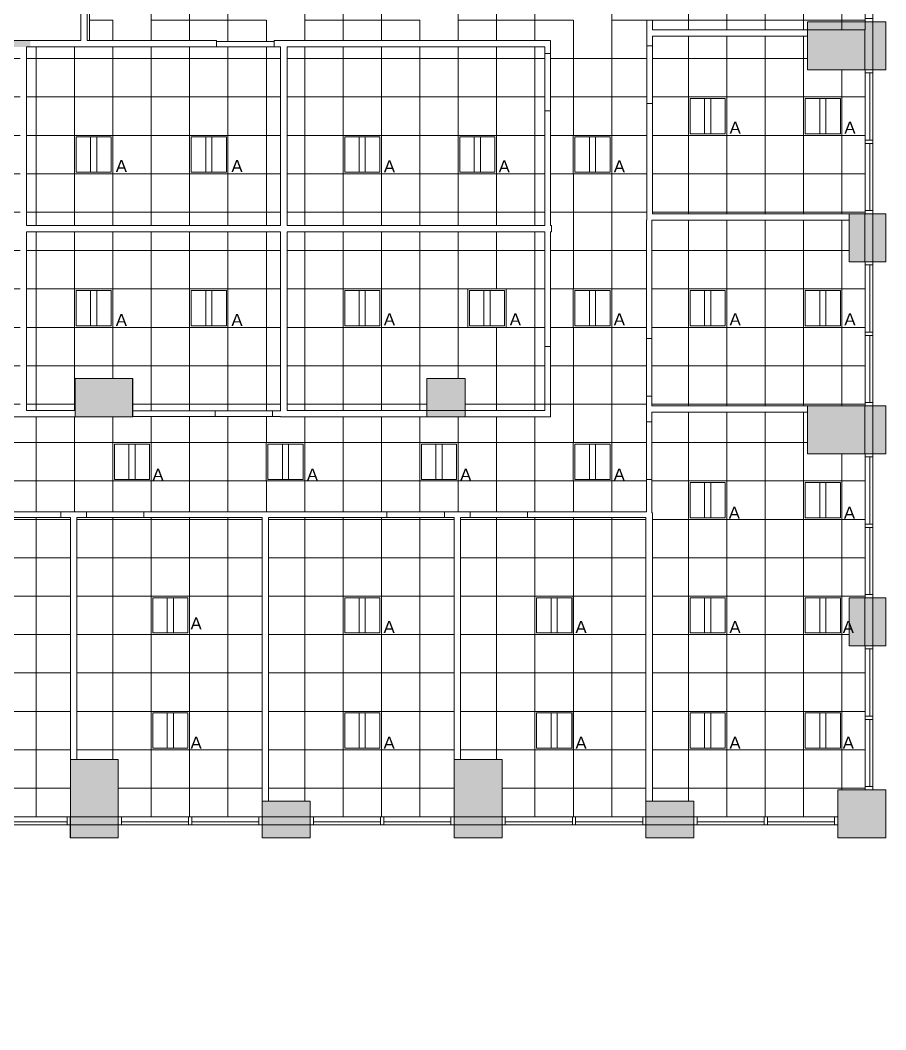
# Model space of a CAD drawing. Header units: inches. Extents: x -504 to 1371, y -567 to 495.
# Drawn here: x 829 to 1371, y -567 to 64 of the extents above; entities that cross this region are included whole.
import ezdxf

# ---------------------------------------------------------------- set-up
doc = ezdxf.new("R2010")
doc.units = ezdxf.units.IN
doc.header["$MEASUREMENT"] = 0
for name, color, linetype, lineweight in [('1900 Gallows 2nd Floor_For Revit_dwg _2_', 8, 'Continuous', 9), ('A-CLNG', 13, 'Continuous', 13), ('A-CLNG-PATT', 13, 'Continuous', 13), ('A-Cols-Bldg', 7, 'Continuous', 9), ('A-DETL-GENF', 92, 'Continuous', 9), ('A-DETL-MEDM', 33, 'Continuous', 20), ('A-Glaz-Exst', 7, 'Continuous', 9), ('A-WALL', 113, 'Continuous', 13), ('A-Wall-Exst', 7, 'Continuous', 9), ('A-WALL-PATT', 111, 'Continuous', 13), ('E-LITE-EQPM', 33, 'Continuous', 9), ('E-LITE-EQPM-IDEN', 33, 'Continuous', 9), ('I-WALL', 2, 'Continuous', 13)]:
    doc.layers.add(name, color=color, linetype=linetype, lineweight=lineweight)
doc.styles.add('Arial', font='arial.ttf', dxfattribs={"height": 7.5})

# ---------------------------------------------------------------- blocks, each defined once
blk = doc.blocks.new('1900 Gallows 2nd Floor_For Revit_dwg _2_-1600195-Reflected Ceiling Plan')
at = {"layer": 'A-Cols-Bldg', "flags": 128}
blk.add_lwpolyline([(2200.03, 1091.69), (2236, 1091.69), (2236, 1115.69)], dxfattribs=at)
at = {"layer": 'A-Glaz-Exst'}
for p, q in [((2697, 1264.69), (2697, 1306.69)), ((2697, 1262.69), (2697, 1220.69)), ((2697, 1144.69), (2697, 1186.69)), ((2697, 1142.69), (2697, 1100.69)), ((2697, 1024.69), (2697, 1066.69)), ((2697, 1022.69), (2697, 980.69)), ((2697, 904.69), (2697, 946.69)), ((2697, 902.69), (2697, 860.69)), ((2153, 838.69), (2195, 838.69)), ((2271, 838.69), (2229, 838.69)), ((2273, 838.69), (2315, 838.69)), ((2391, 838.69), (2349, 838.69)), ((2393, 838.69), (2435, 838.69)), ((2511, 838.69), (2469, 838.69)), ((2513, 838.69), (2555, 838.69)), ((2631, 838.69), (2589, 838.69)), ((2633, 838.69), (2675, 838.69))]:
    blk.add_line(p, q, dxfattribs=at)
at = {"layer": 'A-Glaz-Exst', "flags": 128}
for points in [[(2694.03, 1340.69), (2699, 1340.69), (2699, 1338.69), (2694.03, 1338.69)], [(2694.03, 1306.69), (2699, 1306.69), (2699, 1308.69), (2694.03, 1308.69)], [(2694.03, 1262.69), (2699, 1262.69), (2699, 1264.69), (2694.03, 1264.69)], [(2694.02, 1218.69), (2699, 1218.69), (2699, 1220.69), (2694.03, 1220.69)], [(2694.03, 1188.69), (2699, 1188.69), (2699, 1186.69), (2694.03, 1186.69)], [(2694.03, 1144.69), (2699, 1144.69), (2699, 1142.69), (2694.03, 1142.69)], [(2694.03, 1100.69), (2699, 1100.69), (2699, 1098.69), (2694.02, 1098.69)], [(2694.03, 1066.69), (2699, 1066.69), (2699, 1068.69), (2694.03, 1068.69)], [(2694.03, 1022.69), (2699, 1022.69), (2699, 1024.69), (2694.03, 1024.69)], [(2694.03, 978.69), (2699, 978.69), (2699, 980.69), (2694.03, 980.69)], [(2694.03, 948.69), (2699, 948.69), (2699, 946.69), (2694.03, 946.69)], [(2694.03, 904.69), (2699, 904.69), (2699, 902.69), (2694.03, 902.69)], [(2694.03, 860.69), (2699, 860.69), (2699, 858.69), (2694.03, 858.69)], [(2195, 841.69), (2195, 836.69), (2197, 836.69), (2197, 841.69)], [(2229, 841.69), (2229, 836.69), (2227, 836.69), (2227, 841.69)], [(2273, 841.69), (2273, 836.69), (2271, 836.69), (2271, 841.69)], [(2317, 841.69), (2317, 836.69), (2315, 836.69), (2315, 841.69)], [(2347, 841.69), (2347, 836.69), (2349, 836.69), (2349, 841.69)], [(2391, 841.69), (2391, 836.69), (2393, 836.69), (2393, 841.69)], [(2435, 841.69), (2435, 836.69), (2437, 836.69), (2437, 841.69)], [(2469, 841.69), (2469, 836.69), (2467, 836.69), (2467, 841.69)], [(2513, 841.69), (2513, 836.69), (2511, 836.69), (2511, 841.69)], [(2557, 841.69), (2557, 836.69), (2555, 836.69), (2555, 841.69)], [(2587, 841.69), (2587, 836.69), (2589, 836.69), (2589, 841.69)], [(2631, 841.69), (2631, 836.69), (2633, 836.69), (2633, 841.69)], [(2675, 841.69), (2675, 836.69), (2677, 836.69), (2677, 841.69)]]:
    blk.add_lwpolyline(points, dxfattribs=at)
at = {"layer": 'A-Wall-Exst'}
for p, q in [((2694, 1333.66), (2694, 1308.69)), ((2694, 1218.66), (2694, 1188.69)), ((2694, 1098.66), (2694, 1068.69)), ((2694, 978.69), (2694, 948.69)), ((2227, 841.69), (2197.03, 841.69)), ((2347, 841.69), (2317.03, 841.69)), ((2467, 841.69), (2437.03, 841.69)), ((2587, 841.69), (2557.03, 841.69)), ((2677, 828.69), (2677, 841.69))]:
    blk.add_line(p, q, dxfattribs=at)
at = {"layer": 'A-Wall-Exst', "flags": 128}
for points in [[(2694.03, 858.69), (2699, 858.69), (2699, 1771.21)], [(2694.03, 1338.69), (2707, 1338.69), (2707, 1308.69), (2694.03, 1308.69)], [(2694.02, 1218.69), (2707, 1218.69), (2707, 1188.69), (2694.03, 1188.69)], [(2694.02, 1098.69), (2707, 1098.69), (2707, 1068.69), (2694.03, 1068.69)], [(2694.03, 978.69), (2707, 978.69), (2707, 948.69), (2694.03, 948.69)], [(2694.03, 858.69), (2707, 858.69), (2707, 828.69), (2677, 828.69)], [(1387, 841.69), (1387, 836.69), (2677, 836.69), (2677, 841.69)], [(2197, 841.69), (2197, 828.69), (2227, 828.69), (2227, 841.69)], [(2317, 841.69), (2317, 828.69), (2347, 828.69), (2347, 841.69)], [(2437, 841.69), (2437, 828.69), (2467, 828.69), (2467, 841.69)], [(2557, 841.69), (2557, 828.69), (2587, 828.69), (2587, 841.69)]]:
    blk.add_lwpolyline(points, dxfattribs=at)
blk = doc.blocks.new('Rectangular Ceiling Light - Recessed - New 2_x2_ - BASKET-1604938-Reflected Ceiling Plan')
at = {"layer": 'E-LITE-EQPM', "lineweight": 20}
for p, q in [((-12.74, -14.34), (-12.74, 9.66)), ((-12.74, 9.66), (11.26, 9.66)), ((-11.74, -13.34), (-11.74, 8.66)), ((-11.74, 8.66), (10.26, 8.66)), ((10.26, 8.66), (10.26, -13.34)), ((11.26, 9.66), (11.26, -14.34)), ((10.26, -0.42), (-11.74, -0.42)), ((10.26, -4.26), (-11.74, -4.26)), ((11.26, -14.34), (-12.74, -14.34)), ((10.26, -13.34), (-11.74, -13.34))]:
    blk.add_line(p, q, dxfattribs=at)

msp = doc.modelspace()

# ---------------------------------------------------------------- hatches: boundary and pattern name
at = {"layer": 'A-CLNG-PATT'}
h = msp.add_hatch(dxfattribs=at)
h.set_pattern_fill('FP_2', color=256, style=0, pattern_type=2)
h.set_pattern_definition([(0, (695.38, -104.43), (0, -24), []), (270, (695.38, -104.43), (-24, -1e-15), [])])
h.paths.add_polyline_path([(1250.79, -434.42), (1340.79, -434.42), (1340.79, -417.42), (1357.82, -417.42), (1357.82, -327.42), (1347.79, -327.42), (1347.79, -297.42), (1357.82, -297.42), (1357.82, -207.42), (1321.82, -207.42), (1321.82, -181.44), (1224.57, -181.44), (1224.57, -244.44), (1224.82, -244.44), (1224.82, -424.44), (1250.79, -424.46)], flags=0)
h.paths.add_polyline_path([(1220.82, -434.42), (1220.82, -247.19), (1104.82, -247.19), (1104.82, -398.44), (1130.79, -398.44), (1130.82, -434.42), (1184.91, -434.42)], flags=0)
h.paths.add_polyline_path([(1010.82, -434.42), (1100.82, -434.42), (1100.82, -247.19), (984.82, -247.19), (984.82, -424.44), (1010.79, -424.46), (1010.79, -434.42)], flags=0)
h.paths.add_polyline_path([(943.65, -434.42), (980.82, -434.42), (980.82, -247.19), (864.82, -247.19), (864.82, -398.44), (890.79, -398.44), (890.82, -434.42), (935.38, -434.42)], flags=0)
h.paths.add_polyline_path([(770.82, -434.42), (860.82, -434.42), (860.82, -247.19), (744.82, -247.19), (744.82, -424.44), (770.79, -424.46), (770.79, -434.42)], flags=0)
h.paths.add_polyline_path([(740.82, -434.42), (740.82, -247.19), (624.82, -247.19), (624.82, -398.44), (650.79, -398.44), (650.82, -434.42), (702.39, -434.42)], flags=0)
h.paths.add_polyline_path([(530.79, -434.42), (620.82, -434.42), (620.82, -247.19), (504.82, -247.19), (504.82, -424.44), (530.79, -424.46)], flags=0)
h.paths.add_polyline_path([(455.38, -434.42), (500.82, -434.42), (500.82, -247.19), (384.82, -247.19), (384.82, -398.44), (410.79, -398.44), (410.82, -434.42)], flags=0)
h.paths.add_polyline_path([(290.79, -434.42), (380.82, -434.42), (380.82, -247.19), (264.82, -247.19), (264.82, -424.44), (290.79, -424.46)], flags=0)
h.paths.add_polyline_path([(170.79, -434.42), (260.82, -434.42), (260.82, -247.19), (42.32, -247.19), (42.32, -417.44), (50.79, -417.44), (50.82, -434.42), (140.79, -434.42), (140.82, -398.44), (170.79, -398.44)], flags=0)
h.paths.add_polyline_path([(1319.38, -392.43), (1319.38, -368.43), (1343.38, -368.43), (1343.38, -392.43), (1340.79, -392.43)], flags=0)
h.paths.add_polyline_path([(1031.38, -392.43), (1031.38, -368.43), (1055.38, -368.43), (1055.38, -392.43)], flags=0)
h.paths.add_polyline_path([(1250.79, -392.43), (1247.38, -392.43), (1247.38, -368.43), (1271.38, -368.43), (1271.38, -392.43)], flags=0)
h.paths.add_polyline_path([(1151.38, -392.43), (1151.38, -368.43), (1175.38, -368.43), (1175.38, -392.43)], flags=0)
h.paths.add_polyline_path([(815.38, -392.43), (791.38, -392.43), (791.38, -368.43), (815.38, -368.43)], flags=0)
h.paths.add_polyline_path([(911.38, -392.43), (911.38, -368.43), (935.38, -368.43), (935.38, -392.43)], flags=0)
h.paths.add_polyline_path([(575.38, -392.43), (551.38, -392.43), (551.38, -368.43), (575.38, -368.43)], flags=0)
h.paths.add_polyline_path([(431.38, -392.43), (431.38, -368.43), (455.38, -368.43), (455.38, -392.43)], flags=0)
h.paths.add_polyline_path([(671.38, -392.43), (671.38, -368.43), (695.38, -368.43), (695.38, -392.43)], flags=0)
h.paths.add_polyline_path([(335.38, -392.43), (311.38, -392.43), (311.38, -368.43), (335.38, -368.43)], flags=0)
h.paths.add_polyline_path([(95.38, -392.43), (71.38, -392.43), (71.38, -368.43), (95.38, -368.43)], flags=0)
h.paths.add_polyline_path([(143.38, -392.43), (143.38, -368.43), (167.38, -368.43), (167.38, -392.43)], flags=0)
h.paths.add_polyline_path([(215.38, -392.43), (215.38, -368.43), (239.38, -368.43), (239.38, -392.43), (219.86, -392.43)], flags=0)
h.paths.add_polyline_path([(1247.38, -320.43), (1247.38, -296.43), (1271.38, -296.43), (1271.38, -320.43)], flags=0)
h.paths.add_polyline_path([(1175.38, -320.43), (1151.38, -320.43), (1151.38, -296.43), (1175.38, -296.43)], flags=0)
h.paths.add_polyline_path([(1321.82, -320.43), (1319.38, -320.43), (1319.38, -296.43), (1343.38, -296.43), (1343.38, -320.43)], flags=0)
h.paths.add_polyline_path([(1055.38, -320.43), (1031.38, -320.43), (1031.38, -296.43), (1055.38, -296.43)], flags=0)
h.paths.add_polyline_path([(935.38, -320.43), (911.38, -320.43), (911.38, -296.43), (935.38, -296.43)], flags=0)
h.paths.add_polyline_path([(791.38, -320.43), (791.38, -296.43), (815.38, -296.43), (815.38, -320.43)], flags=0)
h.paths.add_polyline_path([(695.38, -320.43), (671.38, -320.43), (671.38, -296.43), (695.38, -296.43)], flags=0)
h.paths.add_polyline_path([(455.38, -320.43), (431.38, -320.43), (431.38, -296.43), (455.38, -296.43)], flags=0)
h.paths.add_polyline_path([(551.38, -320.43), (551.38, -296.43), (575.38, -296.43), (575.38, -320.43)], flags=0)
h.paths.add_polyline_path([(71.38, -320.43), (71.38, -296.43), (95.38, -296.43), (95.38, -320.43), (87.38, -320.43)], flags=0)
h.paths.add_polyline_path([(151.38, -320.43), (143.38, -320.43), (143.38, -296.43), (167.38, -296.43), (167.38, -320.43)], flags=0)
h.paths.add_polyline_path([(215.38, -320.43), (215.38, -296.43), (239.38, -296.43), (239.38, -320.43), (219.86, -320.43)], flags=0)
h.paths.add_polyline_path([(335.38, -320.43), (311.38, -320.43), (311.38, -296.43), (335.38, -296.43)], flags=0)
h.paths.add_polyline_path([(1247.38, -248.43), (1247.38, -224.43), (1271.38, -224.43), (1271.38, -248.43)], flags=0)
h.paths.add_polyline_path([(1343.38, -248.43), (1319.38, -248.43), (1319.38, -224.43), (1343.38, -224.43)], flags=0)
h.paths.add_polyline_path([(1146.82, -243.69), (1221.07, -243.69), (1221.07, -61.44), (1221.41, -61.44), (1221.41, 112.18), (872.82, 112.18), (872.82, 50.81), (952.32, 50.81), (952.32, 50.31), (988.32, 50.31), (988.32, 50.81), (1161.16, 50.81), (1161.16, -64.82), (1161.69, -64.82), (1161.69, -68.82), (1161.16, -68.82), (1161.16, -184.44), (992.32, -184.44), (992.32, -184.19), (899.82, -184.19), (899.82, -184.44), (483.81, -184.44), (483.81, -174.19), (407.82, -174.19), (407.82, -184.44), (143.82, -184.44), (143.82, -93.44), (215.82, -93.44), (215.82, 46.81), (-14.56, 46.81), (-14.56, -65.94), (20.82, -65.94), (20.82, -57.42), (50.79, -57.44), (50.79, -87.44), (42.32, -87.44), (42.32, -243.69), (1116.22, -243.69)], flags=0)
h.paths.add_polyline_path([(99.23, -224.43), (95.38, -224.43), (95.38, -200.43), (119.38, -200.43), (119.38, -224.43), (103.07, -224.43)], flags=0)
h.paths.add_polyline_path([(219.86, -224.43), (215.38, -224.43), (215.38, -200.43), (239.38, -200.43), (239.38, -224.43)], flags=0)
h.paths.add_polyline_path([(311.38, -224.43), (311.38, -200.43), (335.38, -200.43), (335.38, -224.43)], flags=0)
h.paths.add_polyline_path([(426.82, -224.43), (407.38, -224.43), (407.38, -200.43), (431.38, -200.43), (431.38, -224.43)], flags=0)
h.paths.add_polyline_path([(503.38, -224.43), (503.38, -200.43), (527.38, -200.43), (527.38, -224.43), (504.82, -224.43)], flags=0)
h.paths.add_polyline_path([(620.82, -224.43), (599.38, -224.43), (599.38, -200.43), (623.38, -200.43), (623.38, -224.43)], flags=0)
h.paths.add_polyline_path([(702.39, -224.43), (695.38, -224.43), (695.38, -200.43), (719.38, -200.43), (719.38, -224.43)], flags=0)
h.paths.add_polyline_path([(791.38, -224.43), (791.38, -200.43), (815.38, -200.43), (815.38, -224.43)], flags=0)
h.paths.add_polyline_path([(911.38, -224.43), (887.38, -224.43), (887.38, -200.43), (911.38, -200.43)], flags=0)
h.paths.add_polyline_path([(984.82, -224.43), (983.38, -224.43), (983.38, -200.43), (1007.38, -200.43), (1007.38, -224.43)], flags=0)
h.paths.add_polyline_path([(1094.82, -224.43), (1079.38, -224.43), (1079.38, -200.43), (1103.38, -200.43), (1103.38, -224.43), (1100.82, -224.43)], flags=0)
h.paths.add_polyline_path([(1175.38, -224.43), (1175.38, -200.43), (1199.38, -200.43), (1199.38, -224.43), (1184.91, -224.43)], flags=0)
h.paths.add_polyline_path([(992.32, -180.69), (992.32, -68.82), (833.44, -68.82), (833.44, -180.44), (863.82, -180.44), (863.82, -160.42), (899.82, -160.44), (899.82, -180.69), (987.32, -180.69)], flags=0)
h.paths.add_polyline_path([(996.7, -180.44), (1083.79, -180.44), (1083.79, -160.42), (1107.79, -160.44), (1107.82, -180.44), (1157.66, -180.44), (1157.66, -68.82), (996.32, -68.82), (996.32, -180.44)], flags=0)
h.paths.add_polyline_path([(829.44, -180.44), (829.44, 46.81), (786.32, 46.81), (786.32, 45.81), (609.94, 45.81), (609.94, -180.44), (623.79, -180.44), (623.79, -160.42), (647.79, -160.44), (647.82, -180.44), (823.02, -180.44)], flags=0)
h.paths.add_polyline_path([(567.81, -180.44), (605.94, -180.44), (605.94, 5.81), (487.81, 5.81), (487.81, -30.19), (496.81, -30.19), (496.81, -180.44), (561.81, -180.44)], flags=0)
h.paths.add_polyline_path([(492.81, -180.44), (492.81, -34.19), (487.81, -34.19), (487.81, -180.44)], flags=0)
h.paths.add_polyline_path([(377.7, -180.44), (380.32, -180.44), (380.32, -156.44), (303.57, -156.44), (303.57, -180.44), (377.57, -180.44)], flags=0)
h.paths.add_polyline_path([(215.82, -180.44), (215.82, -97.44), (147.82, -97.44), (147.82, -160.44), (167.82, -160.44), (167.82, -180.44), (205.39, -180.44)], flags=0)
h.paths.add_polyline_path([(239.38, -180.44), (299.57, -180.44), (299.57, -152.44), (407.82, -152.44), (407.82, -170.69), (483.81, -170.69), (483.81, 45.81), (406.32, 45.81), (406.32, 46.81), (219.82, 46.81), (219.86, -180.44), (225.37, -180.44)], flags=0)
h.paths.add_polyline_path([(1357.82, -177.44), (1357.82, -87.42), (1347.91, -87.42), (1347.91, -61.44), (1224.57, -61.44), (1224.57, -177.44), (1347.91, -177.44)], flags=0)
h.paths.add_polyline_path([(399.82, -160.44), (403.82, -160.44), (403.82, -156.44), (384.32, -156.44), (384.32, -160.44)], flags=0)
h.paths.add_polyline_path([(647.63, -152.43), (647.38, -152.43), (647.38, -128.43), (671.38, -128.43), (671.38, -152.43), (647.79, -152.43)], flags=0)
h.paths.add_polyline_path([(791.38, -152.43), (791.38, -128.43), (815.38, -128.43), (815.38, -152.43), (802.57, -152.43)], flags=0)
h.paths.add_polyline_path([(743.38, -152.43), (719.38, -152.43), (719.38, -128.43), (743.38, -128.43)], flags=0)
h.paths.add_polyline_path([(340.49, -152.43), (335.38, -152.43), (335.38, -128.43), (359.38, -128.43), (359.38, -152.43)], flags=0)
h.paths.add_polyline_path([(551.38, -152.43), (527.38, -152.43), (527.38, -128.43), (551.38, -128.43)], flags=0)
h.paths.add_polyline_path([(263.38, -152.43), (239.38, -152.43), (239.38, -128.43), (263.38, -128.43)], flags=0)
h.paths.add_polyline_path([(431.38, -152.43), (431.38, -128.43), (455.38, -128.43), (455.38, -152.43)], flags=0)
h.paths.add_polyline_path([(167.38, -152.43), (167.38, -128.43), (191.38, -128.43), (191.38, -152.43), (167.82, -152.43)], flags=0)
h.paths.add_polyline_path([(99.23, -152.43), (95.38, -152.43), (95.38, -128.43), (119.38, -128.43), (119.38, -152.43)], flags=0)
h.paths.add_polyline_path([(1109.38, -128.43), (1109.38, -104.43), (1133.38, -104.43), (1133.38, -128.43)], flags=0)
h.paths.add_polyline_path([(1175.38, -128.43), (1175.38, -104.43), (1199.38, -104.43), (1199.38, -128.43), (1184.91, -128.43)], flags=0)
h.paths.add_polyline_path([(1343.38, -128.43), (1319.38, -128.43), (1319.38, -104.43), (1343.38, -104.43)], flags=0)
h.paths.add_polyline_path([(1271.38, -128.43), (1247.38, -128.43), (1247.38, -104.43), (1271.38, -104.43), (1271.38, -122.51)], flags=0)
h.paths.add_polyline_path([(863.38, -128.43), (863.38, -104.43), (887.38, -104.43), (887.38, -128.43), (863.82, -128.43)], flags=0)
h.paths.add_polyline_path([(935.38, -128.43), (935.38, -104.43), (959.38, -104.43), (959.38, -128.43), (943.65, -128.43)], flags=0)
h.paths.add_polyline_path([(1031.38, -128.43), (1031.38, -104.43), (1055.38, -104.43), (1055.38, -128.43)], flags=0)
h.paths.add_polyline_path([(647.63, -80.43), (647.63, -56.43), (671.63, -56.43), (671.63, -80.43), (671.38, -80.43)], flags=0)
h.paths.add_polyline_path([(815.38, -80.43), (791.38, -80.43), (791.38, -56.43), (815.38, -56.43)], flags=0)
h.paths.add_polyline_path([(743.38, -80.43), (719.38, -80.43), (719.38, -56.43), (743.38, -56.43)], flags=0)
h.paths.add_polyline_path([(191.38, -80.43), (167.38, -80.43), (167.38, -56.43), (191.38, -56.43)], flags=0)
h.paths.add_polyline_path([(263.38, -80.43), (239.38, -80.43), (239.38, -56.43), (263.38, -56.43)], flags=0)
h.paths.add_polyline_path([(335.38, -80.43), (335.38, -56.43), (359.38, -56.43), (359.38, -80.43), (340.49, -80.43)], flags=0)
h.paths.add_polyline_path([(431.38, -80.43), (431.38, -56.43), (455.38, -56.43), (455.38, -80.43)], flags=0)
h.paths.add_polyline_path([(95.38, -80.43), (95.38, -56.43), (119.38, -56.43), (119.38, -80.43), (99.23, -80.43)], flags=0)
h.paths.add_polyline_path([(1119.28, -64.82), (1157.66, -64.82), (1157.66, 46.81), (996.32, 46.81), (996.32, -64.82), (1109.38, -64.82)], flags=0)
h.paths.add_polyline_path([(991.77, -64.82), (992.32, -64.82), (992.32, 46.81), (833.44, 46.81), (833.44, -64.82), (959.38, -64.82)], flags=0)
h.paths.add_polyline_path([(1347.91, -57.44), (1357.82, -57.44), (1357.82, 32.58), (1321.82, 32.58), (1321.82, 53.56), (1224.91, 53.56), (1224.91, -57.44), (1347.82, -57.44)], flags=0)
h.paths.add_polyline_path([(551.38, -56.43), (527.38, -56.43), (527.38, -32.43), (551.38, -32.43), (551.38, -53.88)], flags=0)
h.paths.add_polyline_path([(1199.38, -32.43), (1175.38, -32.43), (1175.38, -8.43), (1199.38, -8.43)], flags=0)
h.paths.add_polyline_path([(863.38, -32.43), (863.38, -8.43), (887.38, -8.43), (887.38, -32.43), (867.32, -32.43)], flags=0)
h.paths.add_polyline_path([(935.38, -32.43), (935.38, -8.43), (959.38, -8.43), (959.38, -32.43), (943.65, -32.43)], flags=0)
h.paths.add_polyline_path([(1031.38, -32.43), (1031.38, -8.43), (1055.38, -8.43), (1055.38, -32.43)], flags=0)
h.paths.add_polyline_path([(1109.38, -32.43), (1103.38, -32.43), (1103.38, -8.43), (1127.38, -8.43), (1127.38, -32.43)], flags=0)
h.paths.add_polyline_path([(1271.38, -8.43), (1247.38, -8.43), (1247.38, 15.57), (1271.38, 15.57)], flags=0)
h.paths.add_polyline_path([(1319.38, -8.43), (1319.38, 15.57), (1343.38, 15.57), (1343.38, -8.43)], flags=0)
h.paths.add_polyline_path([(815.38, -8.43), (791.38, -8.43), (791.38, 15.57), (815.38, 15.57)], flags=0)
h.paths.add_polyline_path([(239.38, -8.43), (239.38, 15.57), (263.38, 15.57), (263.38, -8.43)], flags=0)
h.paths.add_polyline_path([(335.38, -8.43), (335.38, 15.57), (359.38, 15.57), (359.38, -8.43)], flags=0)
h.paths.add_polyline_path([(431.38, -8.43), (431.38, 15.57), (455.38, 15.57), (455.38, -8.43)], flags=0)
h.paths.add_polyline_path([(47.25, -8.43), (23.25, -8.43), (23.25, 15.57), (47.25, 15.57), (47.25, -4.26)], flags=0)
h.paths.add_polyline_path([(647.63, -8.43), (647.63, 15.57), (671.63, 15.57), (671.63, -8.43)], flags=0)
h.paths.add_polyline_path([(119.38, -8.43), (95.38, -8.43), (95.38, 15.57), (119.38, 15.57)], flags=0)
h.paths.add_polyline_path([(191.38, -8.43), (167.38, -8.43), (167.38, 15.57), (191.38, 15.57), (191.38, 6.59)], flags=0)
h.paths.add_polyline_path([(743.38, -8.43), (719.38, -8.43), (719.38, 15.57), (743.38, 15.57), (743.38, -7.19)], flags=0)
h.paths.add_polyline_path([(489.09, 9.81), (605.94, 9.81), (605.94, 45.81), (487.81, 45.81), (487.81, 9.81)], flags=0)
h.paths.add_polyline_path([(1271.38, 57.56), (1357.82, 57.56), (1357.82, 152.58), (1347.79, 152.58), (1347.79, 182.58), (1357.82, 182.58), (1357.82, 225.56), (1224.91, 225.56), (1224.91, 57.56), (1260.88, 57.56)], flags=0)
h.paths.add_polyline_path([(887.38, 63.57), (887.38, 87.57), (911.38, 87.57), (911.38, 63.57)], flags=0)
h.paths.add_polyline_path([(988.32, 63.57), (983.38, 63.57), (983.38, 87.57), (1007.38, 87.57), (1007.38, 63.57), (992.32, 63.57)], flags=0)
h.paths.add_polyline_path([(1079.38, 63.57), (1079.38, 87.57), (1103.38, 87.57), (1103.38, 63.57)], flags=0)
h.paths.add_polyline_path([(1184.91, 63.57), (1175.38, 63.57), (1175.38, 87.57), (1199.38, 87.57), (1199.38, 63.57)], flags=0)
h.paths.add_polyline_path([(1247.38, 111.57), (1247.38, 135.57), (1271.38, 135.57), (1271.38, 111.57)], flags=0)
h.paths.add_polyline_path([(1343.38, 111.57), (1319.38, 111.57), (1319.38, 135.57), (1343.38, 135.57)], flags=0)
h.paths.add_polyline_path([(1199.38, 116.18), (1220.91, 116.18), (1220.91, 225.56), (1087.82, 225.56), (1087.82, 136.18), (1107.82, 136.18), (1107.82, 116.18), (1189.84, 116.18)], flags=0)
h.paths.add_polyline_path([(1083.82, 116.18), (1083.82, 225.56), (833.44, 225.56), (833.44, 116.18), (863.82, 116.18), (863.82, 136.18), (887.82, 136.18), (887.82, 116.18), (1081.42, 116.18)], flags=0)
h.paths.add_polyline_path([(887.38, 159.57), (887.38, 183.57), (911.38, 183.57), (911.38, 159.57), (887.82, 159.57)], flags=0)
h.paths.add_polyline_path([(959.38, 159.57), (959.38, 183.57), (983.38, 183.57), (983.38, 159.57)], flags=0)
h.paths.add_polyline_path([(1031.38, 159.57), (1031.38, 183.57), (1055.38, 183.57), (1055.38, 159.57), (1040.82, 159.57)], flags=0)
h.paths.add_polyline_path([(1107.82, 159.57), (1103.38, 159.57), (1103.38, 183.57), (1127.38, 183.57), (1127.38, 159.57), (1116.36, 159.57)], flags=0)
h.paths.add_polyline_path([(1175.38, 159.57), (1175.38, 183.57), (1199.38, 183.57), (1199.38, 159.57), (1184.91, 159.57)], flags=0)
h.paths.add_polyline_path([(1321.82, 183.57), (1319.38, 183.57), (1319.38, 207.57), (1343.38, 207.57), (1343.38, 183.57)], flags=0)
h.paths.add_polyline_path([(1271.38, 183.57), (1247.38, 183.57), (1247.38, 207.57), (1271.38, 207.57)], flags=0)
at = {"layer": 'A-DETL-GENF'}
h = msp.add_hatch(color=55, dxfattribs=at)
h.paths.add_polyline_path([(-69.18, -567.44), (-69.18, -537.44), (-99.18, -537.44), (-99.18, -567.44)], flags=0)
h.paths.add_polyline_path([(-309.18, -567.44), (-309.18, -537.44), (-339.18, -537.44), (-339.18, -567.44)], flags=0)
h.paths.add_polyline_path([(50.82, -567.44), (50.82, -537.44), (20.82, -537.44), (20.82, -567.44), (39.07, -567.44)], flags=0)
h.paths.add_polyline_path([(-429.18, -567.44), (-429.18, -537.44), (-459.18, -537.44), (-459.18, -567.44), (-437.68, -567.44)], flags=0)
h.paths.add_polyline_path([(-309.18, -447.44), (-309.18, -417.44), (-339.18, -417.44), (-339.18, -447.44)], flags=0)
h.paths.add_polyline_path([(1250.79, -447.44), (1250.82, -447.44), (1250.79, -424.44), (1220.82, -424.44), (1220.82, -447.44), (1224.82, -447.44)], flags=0)
h.paths.add_polyline_path([(-99.18, -447.44), (-69.18, -447.44), (-69.18, -417.44), (-99.18, -417.44)], flags=0)
h.paths.add_polyline_path([(-437.68, -447.44), (-429.18, -447.44), (-429.18, -417.44), (-459.18, -417.44), (-459.18, -447.44), (-444.18, -447.44)], flags=0)
h.paths.add_polyline_path([(1370.82, -447.44), (1370.82, -417.44), (1340.82, -417.45), (1340.82, -447.44)], flags=0)
h.paths.add_polyline_path([(1130.82, -447.44), (1130.79, -398.44), (1100.82, -398.44), (1100.82, -447.44), (1130.79, -447.44)], flags=0)
h.paths.add_polyline_path([(980.82, -447.44), (1010.82, -447.44), (1010.79, -424.44), (980.82, -424.44), (980.82, -434.42)], flags=0)
h.paths.add_polyline_path([(264.82, -447.44), (290.82, -447.44), (290.79, -424.44), (260.82, -424.44), (260.82, -447.44)], flags=0)
h.paths.add_polyline_path([(20.82, -447.44), (50.82, -447.44), (50.79, -417.44), (20.82, -417.44)], flags=0)
h.paths.add_polyline_path([(740.82, -447.44), (770.82, -447.44), (770.79, -424.44), (740.82, -424.44), (740.82, -434.42)], flags=0)
h.paths.add_polyline_path([(890.82, -447.44), (890.79, -398.44), (860.82, -398.44), (860.82, -447.44), (890.79, -447.44)], flags=0)
h.paths.add_polyline_path([(167.38, -447.44), (170.82, -447.44), (170.79, -398.44), (140.82, -398.44), (140.82, -447.44), (143.38, -447.44)], flags=0)
h.paths.add_polyline_path([(380.82, -447.44), (410.82, -447.44), (410.79, -398.44), (380.82, -398.44), (380.82, -434.42)], flags=0)
h.paths.add_polyline_path([(500.82, -447.44), (530.82, -447.44), (530.79, -424.44), (500.82, -424.44), (500.82, -434.42)], flags=0)
h.paths.add_polyline_path([(650.82, -447.44), (650.79, -398.44), (620.82, -398.44), (620.82, -447.44), (650.79, -447.44)], flags=0)
h.paths.add_polyline_path([(1347.82, -327.44), (1370.82, -327.42), (1370.82, -297.44), (1347.82, -297.44), (1347.82, -327.42)], flags=0)
h.paths.add_polyline_path([(1321.85, -207.44), (1370.82, -207.42), (1370.82, -177.44), (1321.82, -177.44), (1321.82, -207.44)], flags=0)
h.paths.add_polyline_path([(-309.18, -207.44), (-309.18, -177.44), (-339.18, -177.44), (-339.18, -207.44)], flags=0)
h.paths.add_polyline_path([(-70.18, -207.44), (-69.18, -207.44), (-69.18, -177.44), (-99.18, -177.44), (-99.18, -207.44), (-70.68, -207.44)], flags=0)
h.paths.add_polyline_path([(1107.82, -184.44), (1107.79, -160.44), (1083.82, -160.45), (1083.82, -184.44)], flags=0)
h.paths.add_polyline_path([(863.82, -184.44), (899.82, -184.44), (899.82, -160.44), (863.82, -160.44), (863.82, -180.44)], flags=0)
h.paths.add_polyline_path([(623.82, -184.44), (647.82, -184.44), (647.79, -160.44), (623.82, -160.44), (623.82, -180.8)], flags=0)
h.paths.add_polyline_path([(407.82, -184.44), (407.82, -160.44), (383.82, -160.44), (383.82, -184.44), (407.38, -184.44)], flags=0)
h.paths.add_polyline_path([(164.57, -184.44), (167.82, -184.44), (167.82, -160.44), (143.82, -160.44), (143.82, -184.44)], flags=0)
h.paths.add_polyline_path([(1347.87, -87.44), (1370.82, -87.42), (1370.82, -57.44), (1347.82, -57.44), (1347.82, -87.44)], flags=0)
h.paths.add_polyline_path([(20.82, -87.44), (50.82, -87.44), (50.79, -57.44), (20.82, -57.44), (20.82, -72.44)], flags=0)
h.paths.add_polyline_path([(-429.18, -87.44), (-429.18, -57.44), (-459.18, -57.44), (-459.18, -87.44), (-444.18, -87.44)], flags=0)
h.paths.add_polyline_path([(1357.81, 32.56), (1370.82, 32.58), (1370.82, 62.56), (1321.82, 62.56), (1321.85, 32.56), (1357.8, 32.56)], flags=0)
h.paths.add_polyline_path([(1107.82, 112.18), (1107.82, 136.18), (1083.82, 136.18), (1083.82, 112.18), (1103.38, 112.18)], flags=0)
h.paths.add_polyline_path([(863.82, 112.18), (887.82, 112.18), (887.82, 136.18), (863.82, 136.18), (863.82, 112.36)], flags=0)
h.paths.add_polyline_path([(1347.82, 152.56), (1370.82, 152.58), (1370.82, 182.56), (1347.82, 182.56), (1347.82, 152.58)], flags=0)
h.paths.add_polyline_path([(1370.82, 272.56), (1370.82, 302.56), (1347.82, 302.56), (1347.82, 272.56), (1360.57, 272.56)], flags=0)
h.paths.add_polyline_path([(870.6, 318.93), (887.82, 318.93), (887.82, 342.93), (863.82, 342.93), (863.82, 318.93)], flags=0)
h.paths.add_polyline_path([(1107.82, 318.93), (1107.82, 342.93), (1083.82, 342.93), (1083.82, 318.93), (1087.82, 318.93)], flags=0)
h.paths.add_polyline_path([(1360.57, 392.56), (1370.82, 392.56), (1370.82, 422.56), (1321.82, 422.56), (1321.82, 392.56), (1357.82, 392.56)], flags=0)
at = {"layer": 'A-WALL-PATT'}
msp.add_hatch(color=8, dxfattribs=at).paths.add_polyline_path([(605.94, 46.81), (835.82, 46.81), (835.82, 50.81), (-14.56, 50.81), (-14.56, 46.81), (487.81, 46.81)], flags=0)

# ---------------------------------------------------------------- linework, layer by layer
at = {"layer": 'A-CLNG'}
for p, q in [((1357.82, 152.58), (1357.82, 57.56)), ((872.82, 50.81), (872.82, 112.18)), ((1357.82, 57.56), (1321.82, 57.56)), ((1321.82, 53.56), (1321.82, 32.58)), ((1321.82, 32.58), (1357.82, 32.58)), ((1357.82, 32.58), (1357.82, -57.44)), ((1247.38, 15.57), (1247.38, -8.43)), ((1271.38, 15.57), (1247.38, 15.57)), ((1271.38, -8.43), (1271.38, 15.57)), ((1319.38, 15.57), (1319.38, -8.43)), ((1343.38, 15.57), (1319.38, 15.57)), ((1343.38, -8.43), (1343.38, 15.57)), ((863.38, -8.43), (863.38, -32.43)), ((887.38, -8.43), (863.38, -8.43)), ((887.38, -32.43), (887.38, -8.43)), ((935.38, -8.43), (935.38, -32.43)), ((959.38, -8.43), (935.38, -8.43)), ((959.38, -32.43), (959.38, -8.43)), ((1031.38, -8.43), (1031.38, -32.43)), ((1055.38, -8.43), (1031.38, -8.43)), ((1055.38, -32.43), (1055.38, -8.43)), ((1103.38, -8.43), (1103.38, -32.43)), ((1127.38, -8.43), (1103.38, -8.43)), ((1127.38, -32.43), (1127.38, -8.43)), ((1175.38, -8.43), (1175.38, -32.43)), ((1199.38, -8.43), (1175.38, -8.43)), ((1199.38, -32.43), (1199.38, -8.43)), ((1247.38, -8.43), (1271.38, -8.43)), ((1319.38, -8.43), (1343.38, -8.43)), ((863.38, -32.43), (887.38, -32.43)), ((935.38, -32.43), (959.38, -32.43)), ((1031.38, -32.43), (1055.38, -32.43)), ((1103.38, -32.43), (1127.38, -32.43)), ((1175.38, -32.43), (1199.38, -32.43)), ((1357.82, -57.44), (1347.91, -57.44)), ((1347.91, -61.44), (1347.91, -87.42)), ((1347.91, -87.42), (1357.82, -87.42)), ((1357.82, -87.42), (1357.82, -177.44)), ((863.38, -104.43), (863.38, -128.43)), ((887.38, -104.43), (863.38, -104.43)), ((887.38, -128.43), (887.38, -104.43)), ((935.38, -104.43), (935.38, -128.43)), ((959.38, -104.43), (935.38, -104.43)), ((959.38, -128.43), (959.38, -104.43)), ((1031.38, -104.43), (1031.38, -128.43)), ((1055.38, -104.43), (1031.38, -104.43)), ((1055.38, -128.43), (1055.38, -104.43)), ((1109.38, -104.43), (1109.38, -128.43)), ((1133.38, -104.43), (1109.38, -104.43)), ((1133.38, -128.43), (1133.38, -104.43)), ((1175.38, -104.43), (1175.38, -128.43)), ((1199.38, -104.43), (1175.38, -104.43)), ((1199.38, -128.43), (1199.38, -104.43)), ((1247.38, -104.43), (1247.38, -128.43)), ((1271.38, -104.43), (1247.38, -104.43)), ((1271.38, -128.43), (1271.38, -104.43)), ((1319.38, -104.43), (1319.38, -128.43)), ((1343.38, -104.43), (1319.38, -104.43)), ((1343.38, -128.43), (1343.38, -104.43)), ((863.38, -128.43), (887.38, -128.43)), ((935.38, -128.43), (959.38, -128.43)), ((1031.38, -128.43), (1055.38, -128.43)), ((1109.38, -128.43), (1133.38, -128.43)), ((1175.38, -128.43), (1199.38, -128.43)), ((1247.38, -128.43), (1271.38, -128.43)), ((1319.38, -128.43), (1343.38, -128.43)), ((863.82, -160.42), (863.82, -180.44)), ((899.82, -160.42), (863.82, -160.42)), ((899.82, -180.69), (899.82, -160.42)), ((1107.79, -160.42), (1083.79, -160.42)), ((1083.79, -160.42), (1083.79, -180.44)), ((1107.79, -180.44), (1107.79, -160.42)), ((1357.82, -177.44), (1321.82, -177.44)), ((1321.82, -181.44), (1321.82, -207.42)), ((863.82, -184.44), (899.82, -184.44)), ((899.82, -184.44), (899.82, -184.19)), ((887.38, -200.43), (887.38, -224.43)), ((911.38, -200.43), (887.38, -200.43)), ((911.38, -224.43), (911.38, -200.43)), ((983.38, -200.43), (983.38, -224.43)), ((1007.38, -200.43), (983.38, -200.43)), ((1007.38, -224.43), (1007.38, -200.43)), ((1079.38, -200.43), (1079.38, -224.43)), ((1103.38, -200.43), (1079.38, -200.43)), ((1103.38, -224.43), (1103.38, -200.43)), ((1175.38, -200.43), (1175.38, -224.43)), ((1199.38, -200.43), (1175.38, -200.43)), ((1199.38, -224.43), (1199.38, -200.43)), ((1321.82, -207.42), (1357.82, -207.42)), ((1357.82, -207.42), (1357.82, -297.42)), ((887.38, -224.43), (911.38, -224.43)), ((983.38, -224.43), (1007.38, -224.43)), ((1079.38, -224.43), (1103.38, -224.43)), ((1175.38, -224.43), (1199.38, -224.43)), ((1247.38, -224.43), (1247.38, -248.43)), ((1271.38, -224.43), (1247.38, -224.43)), ((1271.38, -248.43), (1271.38, -224.43)), ((1319.38, -224.43), (1319.38, -248.43)), ((1343.38, -224.43), (1319.38, -224.43)), ((1343.38, -248.43), (1343.38, -224.43)), ((1247.38, -248.43), (1271.38, -248.43)), ((1319.38, -248.43), (1343.38, -248.43)), ((911.38, -296.43), (911.38, -320.43)), ((935.38, -296.43), (911.38, -296.43)), ((935.38, -320.43), (935.38, -296.43)), ((1031.38, -296.43), (1031.38, -320.43)), ((1055.38, -296.43), (1031.38, -296.43)), ((1055.38, -320.43), (1055.38, -296.43)), ((1151.38, -296.43), (1151.38, -320.43)), ((1175.38, -296.43), (1151.38, -296.43)), ((1175.38, -320.43), (1175.38, -296.43)), ((1247.38, -296.43), (1247.38, -320.43)), ((1271.38, -296.43), (1247.38, -296.43)), ((1271.38, -320.43), (1271.38, -296.43)), ((1319.38, -296.43), (1319.38, -320.43)), ((1343.38, -296.43), (1319.38, -296.43)), ((1343.38, -320.43), (1343.38, -296.43)), ((1357.82, -297.42), (1347.79, -297.42)), ((1347.79, -297.42), (1347.79, -327.42)), ((911.38, -320.43), (935.38, -320.43)), ((1031.38, -320.43), (1055.38, -320.43)), ((1151.38, -320.43), (1175.38, -320.43)), ((1247.38, -320.43), (1271.38, -320.43)), ((1319.38, -320.43), (1343.38, -320.43)), ((1347.79, -327.42), (1357.82, -327.42)), ((1357.82, -327.42), (1357.82, -417.42)), ((911.38, -368.43), (911.38, -392.43)), ((935.38, -368.43), (911.38, -368.43)), ((935.38, -392.43), (935.38, -368.43)), ((1031.38, -368.43), (1031.38, -392.43)), ((1055.38, -368.43), (1031.38, -368.43)), ((1055.38, -392.43), (1055.38, -368.43)), ((1151.38, -368.43), (1151.38, -392.43)), ((1175.38, -368.43), (1151.38, -368.43)), ((1175.38, -392.43), (1175.38, -368.43)), ((1247.38, -368.43), (1247.38, -392.43)), ((1271.38, -368.43), (1247.38, -368.43)), ((1271.38, -392.43), (1271.38, -368.43)), ((1319.38, -368.43), (1319.38, -392.43)), ((1343.38, -368.43), (1319.38, -368.43)), ((1343.38, -392.43), (1343.38, -368.43)), ((911.38, -392.43), (935.38, -392.43)), ((1031.38, -392.43), (1055.38, -392.43)), ((1151.38, -392.43), (1175.38, -392.43)), ((1247.38, -392.43), (1271.38, -392.43)), ((1319.38, -392.43), (1343.38, -392.43)), ((860.82, -398.44), (860.82, -434.42)), ((890.79, -398.44), (864.82, -398.44)), ((890.79, -434.42), (890.79, -398.44)), ((1100.82, -398.44), (1100.82, -434.42)), ((1130.79, -398.44), (1104.82, -398.44)), ((1130.79, -434.42), (1130.79, -398.44)), ((1357.82, -417.42), (1340.79, -417.42)), ((1340.79, -417.42), (1340.79, -434.42)), ((980.82, -424.44), (980.82, -434.42)), ((1010.79, -424.44), (984.82, -424.44)), ((1010.79, -434.42), (1010.79, -424.44)), ((1220.82, -424.44), (1220.82, -434.42)), ((1250.79, -424.44), (1224.82, -424.44)), ((1250.79, -434.42), (1250.79, -424.44)), ((860.82, -434.42), (770.79, -434.42)), ((980.82, -434.42), (890.79, -434.42)), ((1100.82, -434.42), (1010.79, -434.42)), ((1220.82, -434.42), (1130.79, -434.42)), ((1340.79, -434.42), (1250.79, -434.42))]:
    msp.add_line(p, q, dxfattribs=at)
at = {"layer": 'A-DETL-MEDM'}
for p, q in [((1321.82, 62.56), (1321.82, 32.56)), ((1370.82, 62.56), (1321.82, 62.56)), ((1370.82, 32.56), (1370.82, 62.56)), ((1321.82, 32.56), (1370.82, 32.56)), ((1347.82, -57.44), (1347.82, -87.44)), ((1370.82, -57.44), (1347.82, -57.44)), ((1370.82, -87.44), (1370.82, -57.44)), ((1347.82, -87.44), (1370.82, -87.44)), ((863.82, -160.44), (863.82, -184.44)), ((899.82, -160.44), (863.82, -160.44)), ((899.82, -184.44), (899.82, -160.44)), ((1083.82, -160.44), (1083.82, -184.44)), ((1107.82, -160.44), (1083.82, -160.44)), ((1107.82, -184.44), (1107.82, -160.44)), ((1321.82, -177.44), (1321.82, -207.44)), ((1370.82, -177.44), (1321.82, -177.44)), ((1370.82, -207.44), (1370.82, -177.44)), ((863.82, -184.44), (899.82, -184.44)), ((1083.82, -184.44), (1107.82, -184.44)), ((1321.82, -207.44), (1370.82, -207.44)), ((1347.82, -297.44), (1347.82, -327.44)), ((1370.82, -297.44), (1347.82, -297.44)), ((1370.82, -327.44), (1370.82, -297.44)), ((1347.82, -327.44), (1370.82, -327.44)), ((860.82, -398.44), (860.82, -447.44)), ((890.82, -398.44), (860.82, -398.44)), ((890.82, -447.44), (890.82, -398.44)), ((1100.82, -398.44), (1100.82, -447.44)), ((1130.82, -398.44), (1100.82, -398.44)), ((1130.82, -447.44), (1130.82, -398.44)), ((1370.82, -417.44), (1340.82, -417.44)), ((1340.82, -417.44), (1340.82, -447.44)), ((1370.82, -447.44), (1370.82, -417.44)), ((980.82, -424.44), (980.82, -447.44)), ((1010.82, -424.44), (980.82, -424.44)), ((1010.82, -447.44), (1010.82, -424.44)), ((1220.82, -424.44), (1220.82, -447.44)), ((1250.82, -424.44), (1220.82, -424.44)), ((1250.82, -447.44), (1250.82, -424.44)), ((860.82, -447.44), (890.82, -447.44)), ((980.82, -447.44), (1010.82, -447.44)), ((1100.82, -447.44), (1130.82, -447.44)), ((1220.82, -447.44), (1250.82, -447.44)), ((1340.82, -447.44), (1370.82, -447.44))]:
    msp.add_line(p, q, dxfattribs=at)
at = {"layer": 'A-WALL', "color": 250, "lineweight": 20}
for p, q in [((867.32, 50.81), (867.32, 69.18)), ((871.32, 69.18), (871.32, 50.81)), ((1224.91, 57.56), (1321.82, 57.56)), ((1321.82, 57.56), (1321.82, 53.56)), ((-14.56, 50.81), (867.32, 50.81)), ((871.32, 50.81), (952.32, 50.81)), ((952.32, 50.81), (952.32, 46.81)), ((988.32, 50.81), (1161.16, 50.81)), ((988.32, 46.81), (988.32, 50.81)), ((1161.16, 50.81), (1161.16, 46.81)), ((1321.82, 53.56), (1224.91, 53.56)), ((833.44, 46.81), (833.44, -64.82)), ((952.32, 46.81), (833.44, 46.81)), ((992.32, 46.81), (988.32, 46.81)), ((992.32, -64.82), (992.32, 46.81)), ((996.32, 46.81), (996.32, -64.82)), ((1157.66, 46.81), (996.32, 46.81)), ((1221.41, -61.44), (1221.41, -57.44)), ((1347.91, -61.44), (1224.57, -61.44)), ((1224.91, -57.44), (1347.91, -57.44)), ((1347.91, -57.44), (1347.91, -61.44)), ((833.44, -64.82), (992.32, -64.82)), ((833.44, -68.82), (833.44, -180.44)), ((992.32, -68.82), (833.44, -68.82)), ((992.32, -180.69), (992.32, -68.82)), ((996.32, -64.82), (1157.66, -64.82)), ((1157.66, -68.82), (996.32, -68.82)), ((996.32, -68.82), (996.32, -180.44)), ((1161.16, -64.82), (1161.69, -64.82)), ((1161.69, -68.82), (1161.16, -68.82)), ((1161.69, -64.82), (1161.69, -68.82)), ((833.44, -180.44), (863.82, -180.44)), ((863.82, -180.44), (863.82, -184.44)), ((996.32, -180.44), (1157.66, -180.44)), ((1161.16, -180.44), (1161.16, -184.44)), ((1221.07, -181.44), (1221.07, -177.44)), ((1224.57, -177.44), (1321.82, -177.44)), ((1321.82, -181.44), (1224.57, -181.44)), ((1321.82, -177.44), (1321.82, -181.44)), ((863.82, -184.44), (802.57, -184.44)), ((992.32, -184.44), (992.32, -184.19)), ((1161.16, -184.44), (992.32, -184.44)), ((860.82, -243.69), (864.82, -243.69)), ((980.82, -243.69), (984.82, -243.69)), ((1100.82, -243.69), (1104.82, -243.69)), ((1224.57, -244.44), (1224.82, -244.44)), ((1224.82, -244.44), (1224.82, -424.44)), ((860.82, -398.44), (860.82, -247.19)), ((864.82, -247.19), (864.82, -398.44)), ((980.82, -424.44), (980.82, -247.19)), ((984.82, -247.19), (984.82, -424.44)), ((1100.82, -398.44), (1100.82, -247.19)), ((1104.82, -247.19), (1104.82, -398.44)), ((1220.82, -424.44), (1220.82, -247.19)), ((864.82, -398.44), (860.82, -398.44)), ((1104.82, -398.44), (1100.82, -398.44)), ((984.82, -424.44), (980.82, -424.44)), ((1224.82, -424.44), (1220.82, -424.44))]:
    msp.add_line(p, q, dxfattribs=at)
at = {"layer": 'I-WALL', "color": 250, "lineweight": 20}
for p, q in [((1221.41, 47.56), (1221.41, 63.56)), ((1221.41, 63.56), (1224.91, 63.56)), ((1224.91, 63.56), (1224.91, 57.56)), ((1224.91, 53.56), (1224.91, 47.56)), ((1157.66, 42.81), (1157.66, 46.81)), ((1161.16, 46.81), (1161.16, 42.81)), ((1224.91, 47.56), (1221.41, 47.56)), ((1161.16, 42.81), (1157.66, 42.81)), ((1157.66, -64.82), (1157.66, 6.81)), ((1157.66, 6.81), (1161.16, 6.81)), ((1161.16, 6.81), (1161.16, -64.82)), ((1221.41, -57.44), (1221.41, 11.56)), ((1221.41, 11.56), (1224.91, 11.56)), ((1224.91, 11.56), (1224.91, -57.44)), ((1221.07, -135.44), (1221.07, -61.44)), ((1221.07, -61.44), (1221.41, -61.44)), ((1224.57, -61.44), (1224.57, -135.44)), ((1157.66, -140.44), (1157.66, -68.82)), ((1161.16, -68.82), (1161.16, -140.44)), ((1224.57, -135.44), (1221.07, -135.44)), ((1161.16, -140.44), (1157.66, -140.44)), ((1157.66, -180.44), (1157.66, -176.44)), ((1157.66, -176.44), (1161.16, -176.44)), ((1161.16, -176.44), (1161.16, -180.44)), ((1221.07, -177.44), (1221.07, -171.44)), ((1221.07, -171.44), (1224.57, -171.44)), ((1224.57, -171.44), (1224.57, -177.44)), ((899.82, -184.19), (899.82, -180.69)), ((899.82, -180.69), (951.32, -180.69)), ((951.32, -180.69), (951.32, -184.19)), ((987.32, -184.19), (987.32, -180.69)), ((987.32, -180.69), (992.32, -180.69)), ((1221.07, -187.44), (1221.07, -181.44)), ((1224.57, -181.44), (1224.57, -187.44)), ((951.32, -184.19), (899.82, -184.19)), ((992.32, -184.19), (987.32, -184.19)), ((1224.57, -187.44), (1221.07, -187.44)), ((1221.07, -243.69), (1221.07, -223.44)), ((1221.07, -223.44), (1224.57, -223.44)), ((1224.57, -223.44), (1224.57, -244.44)), ((854.82, -247.19), (854.82, -243.69)), ((854.82, -243.69), (860.82, -243.69)), ((864.82, -243.69), (870.82, -243.69)), ((870.82, -243.69), (870.82, -247.19)), ((906.82, -247.19), (906.82, -243.69)), ((906.82, -243.69), (980.82, -243.69)), ((984.82, -243.69), (1058.82, -243.69)), ((1058.82, -243.69), (1058.82, -247.19)), ((1094.82, -247.19), (1094.82, -243.69)), ((1094.82, -243.69), (1100.82, -243.69)), ((1104.82, -243.69), (1110.82, -243.69)), ((1110.82, -243.69), (1110.82, -247.19)), ((1146.82, -247.19), (1146.82, -243.69)), ((1146.82, -243.69), (1221.07, -243.69)), ((860.82, -247.19), (854.82, -247.19)), ((870.82, -247.19), (864.82, -247.19)), ((980.82, -247.19), (906.82, -247.19)), ((1058.82, -247.19), (984.82, -247.19)), ((1100.82, -247.19), (1094.82, -247.19)), ((1110.82, -247.19), (1104.82, -247.19)), ((1220.82, -247.19), (1146.82, -247.19))]:
    msp.add_line(p, q, dxfattribs=at)
at = {"layer": 'I-WALL'}
for p, q in [((988.32, 50.31), (952.32, 50.31)), ((952.32, 46.81), (988.32, 46.81)), ((1221.41, 47.56), (1221.41, 11.56)), ((1224.91, 11.56), (1224.91, 47.56)), ((1157.66, 42.81), (1157.66, 6.81)), ((1161.16, 6.81), (1161.16, 42.81)), ((1221.07, -135.44), (1221.07, -171.44)), ((1224.57, -171.44), (1224.57, -135.44)), ((1157.66, -140.44), (1157.66, -176.44)), ((1161.16, -176.44), (1161.16, -140.44)), ((987.32, -180.69), (951.32, -180.69)), ((951.32, -184.19), (987.32, -184.19)), ((1221.07, -187.44), (1221.07, -223.44)), ((1224.57, -223.44), (1224.57, -187.44)), ((854.82, -243.69), (818.82, -243.69)), ((906.82, -243.69), (870.82, -243.69)), ((1094.82, -243.69), (1058.82, -243.69)), ((1146.82, -243.69), (1110.82, -243.69)), ((818.82, -247.19), (854.82, -247.19)), ((870.82, -247.19), (906.82, -247.19)), ((1058.82, -247.19), (1094.82, -247.19)), ((1110.82, -247.19), (1146.82, -247.19))]:
    msp.add_line(p, q, dxfattribs=at)

# ---------------------------------------------------------------- block references
at = {"layer": '1900 Gallows 2nd Floor_For Revit_dwg _2_', "color": 7}
msp.add_blockref('1900 Gallows 2nd Floor_For Revit_dwg _2_-1600195-Reflected Ceiling Plan', (-1336.21, -1276.1), dxfattribs=at)
at = {"layer": 'E-LITE-EQPM', "lineweight": 20, "rotation": 89.9999999999999}
for p in [(1257.04, 4.31), (1329.04, 4.31), (873.04, -19.69), (945.04, -19.69), (1041.04, -19.69), (1113.04, -19.69), (1185.04, -19.69), (873.04, -115.69), (945.04, -115.69), (1041.04, -115.69), (1119.04, -115.69), (1185.04, -115.69), (1257.04, -115.69), (1329.04, -115.69), (897.04, -211.69), (993.04, -211.69), (1089.04, -211.69), (1185.04, -211.69), (1257.04, -235.69), (1329.04, -235.69), (921.04, -307.69), (1041.04, -307.69), (1161.04, -307.69), (1257.04, -307.69), (1329.04, -307.69), (921.04, -379.69), (1041.04, -379.69), (1161.04, -379.69), (1257.04, -379.69), (1329.04, -379.69)]:
    msp.add_blockref('Rectangular Ceiling Light - Recessed - New 2_x2_ - BASKET-1604938-Reflected Ceiling Plan', p, dxfattribs=at)

# ---------------------------------------------------------------- texts
at = {"layer": 'E-LITE-EQPM-IDEN', "char_height": 7.5, "width": 8.3559, "attachment_point": 2, "line_spacing_factor": 0.941778, "style": 'Arial'}
for insert in [(1276.6, 0.16), (1348.38, 0.16), (892.73, -23.83), (965.05, -23.83), (1060.38, -24.05), (1132.17, -24.05), (1204.17, -24.05), (1060.38, -119.62), (1139.13, -119.62), (1204.17, -119.62), (1276.6, -119.62), (1348.38, -119.62), (892.73, -120.05), (965.05, -120.05), (915.65, -216.72), (1012.22, -216.72), (1108.08, -216.72), (1204.08, -216.65), (1276.08, -240.51), (1348.08, -240.51), (939.47, -309.75), (1060.21, -311.95), (1180.21, -311.95), (1276.5, -311.95), (1347.37, -311.95), (939.47, -384.28), (1060.21, -384.28), (1180.21, -384.28), (1276.5, -384.28), (1347.37, -384.28)]:
    msp.add_mtext('A', dxfattribs=dict(at, insert=insert))

doc.saveas('drawing.dxf')
